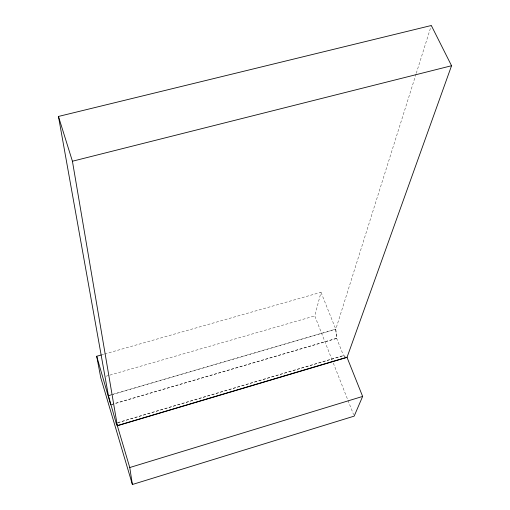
<?xml version="1.0" encoding="UTF-8"?>
<svg xmlns="http://www.w3.org/2000/svg" width="510" height="510" viewBox="0 0 510 510"><rect width="100%" height="100%" fill="white"/><g stroke="black" fill="none" stroke-linecap="round" stroke-linejoin="round"><path stroke-width="0.38" stroke-dasharray="2.55 1.91" d="M332.157 360.124L314.766 315.913L321 292.287L104.359 354.08M344.919 356.286L343.549 355.655L336.625 338.283L335.784 329.269L416.026 74.103M416.262 73.344L431.307 25.5M117.67 422.637L343.498 355.515L345.257 356.445M117.714 422.79L343.549 355.655M111.441 404.462L336.625 338.283M111.486 404.615L336.683 338.423L335.727 329.128L321 292.287M109.146 395.352L112.2 394.459M112.959 394.236L335.727 329.128M108.426 395.728L110.715 395.059M111.48 394.836L335.784 329.269M106.118 376.201L109.172 375.315M109.937 375.099L314.766 315.913M102.064 354.731L103.594 354.297M333.31 363.069L353.596 414.649"/><path stroke-width="0.76" d="M117.306 425.601L346.966 357.229L362.635 396.429L354.176 416.128L132.383 484.5L129.757 467.53L117.306 425.601L116.191 423.243L108.426 395.728L58.452 116.452L431.307 25.5L451.548 65.733L347.023 357.376L117.351 425.754L116.146 423.09M129.757 467.53L362.635 396.429M132.383 484.5L100.77 377.751L96.702 356.26L101.299 354.954M117.351 425.754L72.426 161.23L451.548 65.733M58.452 116.452L72.426 161.23M96.702 356.26L110.727 404.838"/></g></svg>
